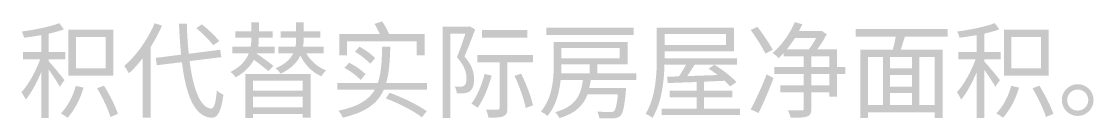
# Model space of a CAD drawing. Header units: millimetres. Extents: x -4600 to 229000, y -4300 to 19460.
# Drawn here: x 140215 to 143170, y 12490 to 12758 of the extents above; entities that cross this region are included whole.
import ezdxf

# ---------------------------------------------------------------- set-up
doc = ezdxf.new("R2010")
doc.units = ezdxf.units.MM
doc.header["$LTSCALE"] = 100
doc.layers.add('R2-LEGEND', color=7, linetype='Continuous', lineweight=18)

# ---------------------------------------------------------------- blocks, each defined once
blk = doc.blocks.new('A04_SHEET')
at = {"layer": 'R2-LEGEND'}
h = blk.add_hatch(color=256, dxfattribs=at)
edge = h.paths.add_edge_path()
edge.add_spline(control_points=[(20319.2, 12753.1), (20294.6, 12743.3), (20251.9, 12735), (20215.5, 12729.9)], knot_values=[0, 0, 0, 0, 1, 1, 1, 1], degree=3, periodic=0)
edge.add_spline(control_points=[(20215.5, 12729.9), (20218.1, 12725), (20220.9, 12717.6), (20221.8, 12713)], knot_values=[0, 0, 0, 0, 1, 1, 1, 1], degree=3, periodic=0)
edge.add_spline(control_points=[(20221.8, 12713), (20237, 12714.7), (20253.3, 12717.3), (20269.3, 12720.1)], knot_values=[0, 0, 0, 0, 1, 1, 1, 1], degree=3, periodic=0)
edge.add_line((20269.3, 12720.1), (20269.3, 12673.4))
edge.add_line((20269.3, 12673.4), (20218.6, 12673.4))
edge.add_line((20218.6, 12673.4), (20218.6, 12653.4))
edge.add_line((20218.6, 12653.4), (20266.2, 12653.4))
edge.add_spline(control_points=[(20266.2, 12653.4), (20254.2, 12620.4), (20233.8, 12583.2), (20214.6, 12562.8)], knot_values=[0, 0, 0, 0, 1, 1, 1, 1], degree=3, periodic=0)
edge.add_spline(control_points=[(20214.6, 12562.8), (20218.3, 12557.4), (20224.1, 12548.5), (20226.4, 12542.5)], knot_values=[0, 0, 0, 0, 1, 1, 1, 1], degree=3, periodic=0)
edge.add_spline(control_points=[(20226.4, 12542.5), (20241.6, 12560.3), (20257, 12589.2), (20269.3, 12618.4)], knot_values=[0, 0, 0, 0, 1, 1, 1, 1], degree=3, periodic=0)
edge.add_line((20269.3, 12618.4), (20269.3, 12491.8))
edge.add_line((20269.3, 12491.8), (20290, 12491.8))
edge.add_line((20290, 12491.8), (20290, 12625))
edge.add_spline(control_points=[(20290, 12625), (20300.9, 12609.5), (20314.9, 12588.3), (20320.3, 12578)], knot_values=[0, 0, 0, 0, 1, 1, 1, 1], degree=3, periodic=0)
edge.add_line((20320.3, 12578), (20333.2, 12596.1))
edge.add_spline(control_points=[(20333.2, 12596.1), (20327.2, 12604.7), (20298.9, 12638.5), (20290, 12647.9)], knot_values=[0, 0, 0, 0, 1, 1, 1, 1], degree=3, periodic=0)
edge.add_line((20290, 12647.9), (20290, 12653.4))
edge.add_line((20290, 12653.4), (20335.2, 12653.4))
edge.add_line((20335.2, 12653.4), (20335.2, 12673.4))
edge.add_line((20335.2, 12673.4), (20290, 12673.4))
edge.add_line((20290, 12673.4), (20290, 12724.1))
edge.add_spline(control_points=[(20290, 12724.1), (20305.4, 12727.6), (20319.8, 12731.6), (20331.5, 12735.9)], knot_values=[0, 0, 0, 0, 1, 1, 1, 1], degree=3, periodic=0)
edge.add_line((20331.5, 12735.9), (20319.2, 12753.1))
h = blk.add_hatch(color=256, dxfattribs=at)
edge = h.paths.add_edge_path()
edge.add_spline(control_points=[(20581.6, 12752.8), (20562.7, 12707.2), (20530.9, 12663.4), (20498, 12635.3)], knot_values=[0, 0, 0, 0, 1, 1, 1, 1], degree=3, periodic=0)
edge.add_spline(control_points=[(20498, 12635.3), (20501.7, 12630.5), (20508.3, 12619.6), (20510.6, 12614.7)], knot_values=[0, 0, 0, 0, 1, 1, 1, 1], degree=3, periodic=0)
edge.add_spline(control_points=[(20510.6, 12614.7), (20523.8, 12626.4), (20536.6, 12640.8), (20549, 12656.5)], knot_values=[0, 0, 0, 0, 1, 1, 1, 1], degree=3, periodic=0)
edge.add_line((20549, 12656.5), (20549, 12492.7))
edge.add_line((20549, 12492.7), (20571, 12492.7))
edge.add_line((20571, 12492.7), (20571, 12688))
edge.add_spline(control_points=[(20571, 12688), (20582.8, 12706.4), (20593.4, 12726.1), (20602, 12746.2)], knot_values=[0, 0, 0, 0, 1, 1, 1, 1], degree=3, periodic=0)
edge.add_line((20602, 12746.2), (20581.6, 12752.8))
h = blk.add_hatch(color=256, dxfattribs=at)
edge = h.paths.add_edge_path()
edge.add_spline(control_points=[(20648.9, 12751.6), (20650.1, 12721.3), (20652.1, 12692.6), (20654.7, 12666.3)], knot_values=[0, 0, 0, 0, 1, 1, 1, 1], degree=3, periodic=0)
edge.add_line((20654.7, 12666.3), (20584.8, 12657.4))
edge.add_line((20584.8, 12657.4), (20587.9, 12637))
edge.add_line((20587.9, 12637), (20657, 12645.6))
edge.add_spline(control_points=[(20657, 12645.6), (20667.9, 12555.7), (20690.8, 12495.8), (20738.3, 12492.4)], knot_values=[0, 0, 0, 0, 1, 1, 1, 1], degree=3, periodic=0)
edge.add_spline(control_points=[(20738.3, 12492.4), (20753.5, 12491.5), (20765, 12506.4), (20771.3, 12556)], knot_values=[0, 0, 0, 0, 1, 1, 1, 1], degree=3, periodic=0)
edge.add_spline(control_points=[(20771.3, 12556), (20767, 12558), (20757.5, 12563.1), (20753.2, 12567.4)], knot_values=[0, 0, 0, 0, 1, 1, 1, 1], degree=3, periodic=0)
edge.add_spline(control_points=[(20753.2, 12567.4), (20750.4, 12534.2), (20745.8, 12517.3), (20737.5, 12517.6)], knot_values=[0, 0, 0, 0, 1, 1, 1, 1], degree=3, periodic=0)
edge.add_spline(control_points=[(20737.5, 12517.6), (20706.8, 12520.7), (20687.9, 12572.3), (20678.2, 12648.5)], knot_values=[0, 0, 0, 0, 1, 1, 1, 1], degree=3, periodic=0)
edge.add_line((20678.2, 12648.5), (20765.6, 12659.4))
edge.add_line((20765.6, 12659.4), (20762.4, 12679.7))
edge.add_line((20762.4, 12679.7), (20675.9, 12668.8))
edge.add_spline(control_points=[(20675.9, 12668.8), (20673, 12694.3), (20671.3, 12722.4), (20670.4, 12751.6)], knot_values=[0, 0, 0, 0, 1, 1, 1, 1], degree=3, periodic=0)
edge.add_line((20670.4, 12751.6), (20648.9, 12751.6))
edge = h.paths.add_edge_path(flags=0)
edge.add_spline(control_points=[(20696.8, 12739.3), (20713.7, 12725), (20733.8, 12704.9), (20743.2, 12692.1)], knot_values=[0, 0, 0, 0, 1, 1, 1, 1], degree=3, periodic=0)
edge.add_line((20743.2, 12692.1), (20759.8, 12703.5))
edge.add_spline(control_points=[(20759.8, 12703.5), (20750.1, 12716.4), (20729.5, 12735.9), (20712.3, 12749.6)], knot_values=[0, 0, 0, 0, 1, 1, 1, 1], degree=3, periodic=0)
edge.add_line((20712.3, 12749.6), (20696.8, 12739.3))
h = blk.add_hatch(color=256, dxfattribs=at)
edge = h.paths.add_edge_path()
edge.add_line((20848.3, 12755.7), (20848.3, 12730.4))
edge.add_line((20848.3, 12730.4), (20804.5, 12730.4))
edge.add_line((20804.5, 12730.4), (20804.5, 12713.3))
edge.add_line((20804.5, 12713.3), (20848.3, 12713.3))
edge.add_spline(control_points=[(20848.3, 12713.3), (20848.3, 12705.5), (20848.1, 12696.9), (20846.3, 12688)], knot_values=[0, 0, 0, 0, 1, 1, 1, 1], degree=3, periodic=0)
edge.add_line((20846.3, 12688), (20795.9, 12688))
edge.add_line((20795.9, 12688), (20795.9, 12670.3))
edge.add_line((20795.9, 12670.3), (20841.5, 12670.3))
edge.add_spline(control_points=[(20841.5, 12670.3), (20834.3, 12651.9), (20820, 12633.3), (20790.8, 12618.7)], knot_values=[0, 0, 0, 0, 1, 1, 1, 1], degree=3, periodic=0)
edge.add_spline(control_points=[(20790.8, 12618.7), (20795.6, 12615), (20802.2, 12608.4), (20805.1, 12603.8)], knot_values=[0, 0, 0, 0, 1, 1, 1, 1], degree=3, periodic=0)
edge.add_spline(control_points=[(20805.1, 12603.8), (20830.6, 12617.9), (20846.1, 12634.8), (20855.2, 12652.2)], knot_values=[0, 0, 0, 0, 1, 1, 1, 1], degree=3, periodic=0)
edge.add_spline(control_points=[(20855.2, 12652.2), (20870.1, 12641.3), (20886.2, 12629), (20895.3, 12620.7)], knot_values=[0, 0, 0, 0, 1, 1, 1, 1], degree=3, periodic=0)
edge.add_line((20895.3, 12620.7), (20909.1, 12635.3))
edge.add_spline(control_points=[(20909.1, 12635.3), (20898.5, 12644.2), (20878.4, 12658.5), (20862.7, 12669.4)], knot_values=[0, 0, 0, 0, 1, 1, 1, 1], degree=3, periodic=0)
edge.add_line((20862.7, 12669.4), (20863, 12670.3))
edge.add_line((20863, 12670.3), (20912.2, 12670.3))
edge.add_line((20912.2, 12670.3), (20912.2, 12688))
edge.add_line((20912.2, 12688), (20867.3, 12688))
edge.add_spline(control_points=[(20867.3, 12688), (20868.4, 12696.9), (20869, 12705.5), (20869, 12713.3)], knot_values=[0, 0, 0, 0, 1, 1, 1, 1], degree=3, periodic=0)
edge.add_line((20869, 12713.3), (20907.1, 12713.3))
edge.add_line((20907.1, 12713.3), (20907.1, 12730.4))
edge.add_line((20907.1, 12730.4), (20869, 12730.4))
edge.add_line((20869, 12730.4), (20869, 12755.7))
edge.add_line((20869, 12755.7), (20848.3, 12755.7))
h = blk.add_hatch(color=256, dxfattribs=at)
edge = h.paths.add_edge_path()
edge.add_line((20971.8, 12755.7), (20971.8, 12730.4))
edge.add_line((20971.8, 12730.4), (20929.1, 12730.4))
edge.add_line((20929.1, 12730.4), (20929.1, 12713.3))
edge.add_line((20929.1, 12713.3), (20971.8, 12713.3))
edge.add_line((20971.8, 12713.3), (20971.8, 12710.4))
edge.add_spline(control_points=[(20971.8, 12710.4), (20971.8, 12703.5), (20971.5, 12695.8), (20969.8, 12688)], knot_values=[0, 0, 0, 0, 1, 1, 1, 1], degree=3, periodic=0)
edge.add_line((20969.8, 12688), (20923.1, 12688))
edge.add_line((20923.1, 12688), (20923.1, 12670.3))
edge.add_line((20923.1, 12670.3), (20964.1, 12670.3))
edge.add_spline(control_points=[(20964.1, 12670.3), (20956.6, 12655.1), (20942.3, 12640.2), (20915.4, 12629)], knot_values=[0, 0, 0, 0, 1, 1, 1, 1], degree=3, periodic=0)
edge.add_spline(control_points=[(20915.4, 12629), (20919.7, 12625.3), (20926, 12618.4), (20928.9, 12613.8)], knot_values=[0, 0, 0, 0, 1, 1, 1, 1], degree=3, periodic=0)
edge.add_spline(control_points=[(20928.9, 12613.8), (20958.6, 12627.6), (20974.7, 12645.4), (20983.3, 12663.7)], knot_values=[0, 0, 0, 0, 1, 1, 1, 1], degree=3, periodic=0)
edge.add_spline(control_points=[(20983.3, 12663.7), (20995.9, 12638.5), (21015.9, 12617.6), (21041.2, 12606.7)], knot_values=[0, 0, 0, 0, 1, 1, 1, 1], degree=3, periodic=0)
edge.add_spline(control_points=[(21041.2, 12606.7), (21044.3, 12611.8), (21050, 12619), (21054.9, 12623)], knot_values=[0, 0, 0, 0, 1, 1, 1, 1], degree=3, periodic=0)
edge.add_spline(control_points=[(21054.9, 12623), (21031.1, 12631.3), (21011.7, 12649.1), (20999.6, 12670.3)], knot_values=[0, 0, 0, 0, 1, 1, 1, 1], degree=3, periodic=0)
edge.add_line((20999.6, 12670.3), (21047.7, 12670.3))
edge.add_line((21047.7, 12670.3), (21047.7, 12688))
edge.add_line((21047.7, 12688), (20990.7, 12688))
edge.add_spline(control_points=[(20990.7, 12688), (20992.2, 12695.8), (20992.5, 12702.9), (20992.5, 12710.1)], knot_values=[0, 0, 0, 0, 1, 1, 1, 1], degree=3, periodic=0)
edge.add_line((20992.5, 12710.1), (20992.5, 12713.3))
edge.add_line((20992.5, 12713.3), (21038.9, 12713.3))
edge.add_line((21038.9, 12713.3), (21038.9, 12730.4))
edge.add_line((21038.9, 12730.4), (20992.5, 12730.4))
edge.add_line((20992.5, 12730.4), (20992.5, 12755.7))
edge.add_line((20992.5, 12755.7), (20971.8, 12755.7))
h = blk.add_hatch(color=256, dxfattribs=at)
edge = h.paths.add_edge_path()
edge.add_line((21090.7, 12723), (21090.7, 12664.8))
edge.add_line((21090.7, 12664.8), (21112.2, 12664.8))
edge.add_line((21112.2, 12664.8), (21112.2, 12702.9))
edge.add_line((21112.2, 12702.9), (21303.9, 12702.9))
edge.add_line((21303.9, 12702.9), (21303.9, 12664.8))
edge.add_line((21303.9, 12664.8), (21326.2, 12664.8))
edge.add_line((21326.2, 12664.8), (21326.2, 12723))
edge.add_line((21326.2, 12723), (21228, 12723))
edge.add_spline(control_points=[(21228, 12723), (21223.7, 12733), (21216.2, 12747.1), (21209, 12757.7)], knot_values=[0, 0, 0, 0, 1, 1, 1, 1], degree=3, periodic=0)
edge.add_line((21209, 12757.7), (21187.8, 12751.1))
edge.add_spline(control_points=[(21187.8, 12751.1), (21193, 12742.5), (21198.4, 12732.2), (21202.5, 12723)], knot_values=[0, 0, 0, 0, 1, 1, 1, 1], degree=3, periodic=0)
edge.add_line((21202.5, 12723), (21090.7, 12723))
h = blk.add_hatch(color=256, dxfattribs=at)
edge = h.paths.add_edge_path()
edge.add_line((21376.1, 12743.3), (21376.1, 12492.1))
edge.add_line((21376.1, 12492.1), (21396.4, 12492.1))
edge.add_line((21396.4, 12492.1), (21396.4, 12723.9))
edge.add_line((21396.4, 12723.9), (21438.2, 12723.9))
edge.add_spline(control_points=[(21438.2, 12723.9), (21431.9, 12704.7), (21423.3, 12679.7), (21415, 12659.1)], knot_values=[0, 0, 0, 0, 1, 1, 1, 1], degree=3, periodic=0)
edge.add_spline(control_points=[(21415, 12659.1), (21436.2, 12636.2), (21441.4, 12616.4), (21441.4, 12600.7), (21441.4, 12592.1), (21439.7, 12584), (21435.1, 12580.9)], knot_values=[0, 0, 0, 0, 1, 1, 1, 2, 2, 2, 2], degree=3, periodic=0)
edge.add_spline(control_points=[(21435.1, 12580.9), (21432.8, 12579.2), (21429.4, 12578.3), (21425.9, 12578.3)], knot_values=[0, 0, 0, 0, 1, 1, 1, 1], degree=3, periodic=0)
edge.add_spline(control_points=[(21425.9, 12578.3), (21421.3, 12577.7), (21415.6, 12578), (21408.7, 12578.6)], knot_values=[0, 0, 0, 0, 1, 1, 1, 1], degree=3, periodic=0)
edge.add_spline(control_points=[(21408.7, 12578.6), (21412.5, 12573.2), (21414.5, 12564.8), (21414.5, 12559.7)], knot_values=[0, 0, 0, 0, 1, 1, 1, 1], degree=3, periodic=0)
edge.add_spline(control_points=[(21414.5, 12559.7), (21421.3, 12559.4), (21428.8, 12559.4), (21434.5, 12560)], knot_values=[0, 0, 0, 0, 1, 1, 1, 1], degree=3, periodic=0)
edge.add_spline(control_points=[(21434.5, 12560), (21440.8, 12560.8), (21446, 12562.6), (21450.3, 12565.1)], knot_values=[0, 0, 0, 0, 1, 1, 1, 1], degree=3, periodic=0)
edge.add_spline(control_points=[(21450.3, 12565.1), (21458.9, 12571.2), (21462.3, 12583.5), (21462.3, 12598.9), (21462.3, 12616.7), (21457.1, 12637.6), (21435.7, 12661.4)], knot_values=[0, 0, 0, 0, 1, 1, 1, 2, 2, 2, 2], degree=3, periodic=0)
edge.add_spline(control_points=[(21435.7, 12661.4), (21445.7, 12684.3), (21456.6, 12712.4), (21465.2, 12735.9)], knot_values=[0, 0, 0, 0, 1, 1, 1, 1], degree=3, periodic=0)
edge.add_line((21465.2, 12735.9), (21450, 12744.2))
edge.add_line((21450, 12744.2), (21446.5, 12743.3))
edge.add_line((21446.5, 12743.3), (21376.1, 12743.3))
for points in [[(21661.1, 12740.2), (21661.1, 12720.7), (21901.8, 12720.7), (21901.8, 12740.2), (21661.1, 12740.2)], [(21483.8, 12733.9), (21483.8, 12713.5), (21609, 12713.5), (21609, 12733.9), (21483.8, 12733.9)]]:
    blk.add_hatch(color=256, dxfattribs=at).paths.add_polyline_path(points)
h = blk.add_hatch(color=256, dxfattribs=at)
edge = h.paths.add_edge_path()
edge.add_line((21966, 12741), (21966, 12661.1))
edge.add_spline(control_points=[(21966, 12661.1), (21966, 12614.4), (21963.4, 12549.4), (21935, 12503)], knot_values=[0, 0, 0, 0, 1, 1, 1, 1], degree=3, periodic=0)
edge.add_spline(control_points=[(21935, 12503), (21940.5, 12501), (21949.9, 12495.8), (21953.9, 12492.1)], knot_values=[0, 0, 0, 0, 1, 1, 1, 1], degree=3, periodic=0)
edge.add_spline(control_points=[(21953.9, 12492.1), (21983.4, 12539.9), (21987.4, 12611.5), (21987.4, 12661.1)], knot_values=[0, 0, 0, 0, 1, 1, 1, 1], degree=3, periodic=0)
edge.add_line((21987.4, 12661.1), (21987.4, 12675.2))
edge.add_line((21987.4, 12675.2), (22178.5, 12675.2))
edge.add_line((22178.5, 12675.2), (22178.5, 12741))
edge.add_line((22178.5, 12741), (21966, 12741))
edge = h.paths.add_edge_path(flags=0)
edge.add_spline(control_points=[(22108.6, 12627.9), (22116.9, 12622.7), (22125.5, 12616.4), (22133.8, 12610.1)], knot_values=[0, 0, 0, 0, 1, 1, 1, 1], degree=3, periodic=0)
edge.add_line((22133.8, 12610.1), (22049.6, 12607.3))
edge.add_spline(control_points=[(22049.6, 12607.3), (22056.5, 12616.7), (22063.7, 12627.9), (22070.2, 12638.5)], knot_values=[0, 0, 0, 0, 1, 1, 1, 1], degree=3, periodic=0)
edge.add_line((22070.2, 12638.5), (22187.1, 12638.5))
edge.add_line((22187.1, 12638.5), (22187.1, 12656.2))
edge.add_line((22187.1, 12656.2), (21988, 12656.2))
edge.add_line((21988, 12656.2), (21988, 12638.5))
edge.add_line((21988, 12638.5), (22046.2, 12638.5))
edge.add_spline(control_points=[(22046.2, 12638.5), (22040.7, 12627.6), (22033.6, 12615.8), (22027, 12606.4)], knot_values=[0, 0, 0, 0, 1, 1, 1, 1], degree=3, periodic=0)
edge.add_line((22027, 12606.4), (21994.3, 12605.5))
edge.add_line((21994.3, 12605.5), (21996, 12588.1))
edge.add_line((21996, 12588.1), (22075.4, 12590.9))
edge.add_line((22075.4, 12590.9), (22075.4, 12566.9))
edge.add_line((22075.4, 12566.9), (22001.2, 12566.9))
edge.add_line((22001.2, 12566.9), (22001.2, 12549.1))
edge.add_line((22001.2, 12549.1), (22075.4, 12549.1))
edge.add_line((22075.4, 12549.1), (22075.4, 12517.9))
edge.add_line((22075.4, 12517.9), (21979.4, 12517.9))
edge.add_line((21979.4, 12517.9), (21979.4, 12500.4))
edge.add_line((21979.4, 12500.4), (22195.7, 12500.4))
edge.add_line((22195.7, 12500.4), (22195.7, 12517.9))
edge.add_line((22195.7, 12517.9), (22096.3, 12517.9))
edge.add_line((22096.3, 12517.9), (22096.3, 12549.1))
edge.add_line((22096.3, 12549.1), (22173.7, 12549.1))
edge.add_line((22173.7, 12549.1), (22173.7, 12566.9))
edge.add_line((22173.7, 12566.9), (22096.3, 12566.9))
edge.add_line((22096.3, 12566.9), (22096.3, 12591.8))
edge.add_line((22096.3, 12591.8), (22152.8, 12594.4))
edge.add_spline(control_points=[(22152.8, 12594.4), (22158.8, 12588.9), (22164.2, 12583.5), (22168.2, 12578.9)], knot_values=[0, 0, 0, 0, 1, 1, 1, 1], degree=3, periodic=0)
edge.add_line((22168.2, 12578.9), (22185.4, 12590.6))
edge.add_spline(control_points=[(22185.4, 12590.6), (22172.8, 12605.2), (22146.2, 12625.3), (22124.7, 12638.5)], knot_values=[0, 0, 0, 0, 1, 1, 1, 1], degree=3, periodic=0)
edge.add_line((22124.7, 12638.5), (22108.6, 12627.9))
h.paths.add_polyline_path([(21987.4, 12723), (22157.1, 12723), (22157.1, 12693.2), (21987.4, 12693.2), (21987.4, 12723)], flags=0)
h = blk.add_hatch(color=256, dxfattribs=at)
edge = h.paths.add_edge_path()
edge.add_spline(control_points=[(22224.7, 12734.2), (22239.6, 12713.8), (22257.3, 12686), (22265.3, 12669.1)], knot_values=[0, 0, 0, 0, 1, 1, 1, 1], degree=3, periodic=0)
edge.add_line((22265.3, 12669.1), (22285.4, 12679.7))
edge.add_spline(control_points=[(22285.4, 12679.7), (22276.8, 12696.4), (22258.2, 12723.3), (22243.3, 12743)], knot_values=[0, 0, 0, 0, 1, 1, 1, 1], degree=3, periodic=0)
edge.add_line((22243.3, 12743), (22224.7, 12734.2))
h = blk.add_hatch(color=256, dxfattribs=at)
edge = h.paths.add_edge_path()
edge.add_spline(control_points=[(22346.4, 12755.9), (22332.7, 12723.6), (22309.5, 12691.5), (22285.1, 12670.9)], knot_values=[0, 0, 0, 0, 1, 1, 1, 1], degree=3, periodic=0)
edge.add_spline(control_points=[(22285.1, 12670.9), (22290, 12667.7), (22298.3, 12660.5), (22301.7, 12656.8)], knot_values=[0, 0, 0, 0, 1, 1, 1, 1], degree=3, periodic=0)
edge.add_spline(control_points=[(22301.7, 12656.8), (22306.3, 12660.8), (22310.6, 12665.4), (22315.2, 12670.3)], knot_values=[0, 0, 0, 0, 1, 1, 1, 1], degree=3, periodic=0)
edge.add_line((22315.2, 12670.3), (22315.2, 12661.7))
edge.add_line((22315.2, 12661.7), (22371.1, 12661.7))
edge.add_line((22371.1, 12661.7), (22371.1, 12632.2))
edge.add_line((22371.1, 12632.2), (22290, 12632.2))
edge.add_line((22290, 12632.2), (22290, 12612.7))
edge.add_line((22290, 12612.7), (22371.1, 12612.7))
edge.add_line((22371.1, 12612.7), (22371.1, 12582))
edge.add_line((22371.1, 12582), (22306.3, 12582))
edge.add_line((22306.3, 12582), (22306.3, 12562.6))
edge.add_line((22306.3, 12562.6), (22371.1, 12562.6))
edge.add_line((22371.1, 12562.6), (22371.1, 12518.2))
edge.add_spline(control_points=[(22371.1, 12518.2), (22371.1, 12513.9), (22369.6, 12513), (22365, 12512.7), (22360.2, 12512.4), (22344.4, 12512.4), (22327.5, 12513)], knot_values=[0, 0, 0, 0, 1, 1, 1, 2, 2, 2, 2], degree=3, periodic=0)
edge.add_spline(control_points=[(22327.5, 12513), (22330.4, 12507), (22333.5, 12498.1), (22334.7, 12492.7)], knot_values=[0, 0, 0, 0, 1, 1, 1, 1], degree=3, periodic=0)
edge.add_spline(control_points=[(22334.7, 12492.7), (22357, 12492.4), (22371.4, 12492.9), (22380.2, 12496.1), (22389.1, 12499.2), (22392, 12505.5), (22392, 12517.9)], knot_values=[0, 0, 0, 0, 1, 1, 1, 2, 2, 2, 2], degree=3, periodic=0)
edge.add_line((22392, 12517.9), (22392, 12562.6))
edge.add_line((22392, 12562.6), (22441.8, 12562.6))
edge.add_line((22441.8, 12562.6), (22441.8, 12550.8))
edge.add_line((22441.8, 12550.8), (22462.2, 12550.8))
edge.add_line((22462.2, 12550.8), (22462.2, 12612.7))
edge.add_line((22462.2, 12612.7), (22485.4, 12612.7))
edge.add_line((22485.4, 12612.7), (22485.4, 12632.2))
edge.add_line((22485.4, 12632.2), (22462.2, 12632.2))
edge.add_line((22462.2, 12632.2), (22462.2, 12680.9))
edge.add_line((22462.2, 12680.9), (22408, 12680.9))
edge.add_spline(control_points=[(22408, 12680.9), (22417.8, 12693.8), (22427.5, 12709.2), (22434.1, 12722.4)], knot_values=[0, 0, 0, 0, 1, 1, 1, 1], degree=3, periodic=0)
edge.add_line((22434.1, 12722.4), (22420.1, 12732.2))
edge.add_line((22420.1, 12732.2), (22416.6, 12731))
edge.add_line((22416.6, 12731), (22357.6, 12731))
edge.add_spline(control_points=[(22357.6, 12731), (22361, 12737.3), (22364.2, 12743.6), (22367.1, 12749.9)], knot_values=[0, 0, 0, 0, 1, 1, 1, 1], degree=3, periodic=0)
edge.add_line((22367.1, 12749.9), (22346.4, 12755.9))
edge = h.paths.add_edge_path(flags=0)
edge.add_line((22346.7, 12712.1), (22405.2, 12712.1))
edge.add_spline(control_points=[(22405.2, 12712.1), (22399.4, 12701.2), (22392, 12689.8), (22384.8, 12680.9)], knot_values=[0, 0, 0, 0, 1, 1, 1, 1], degree=3, periodic=0)
edge.add_line((22384.8, 12680.9), (22324.4, 12680.9))
edge.add_spline(control_points=[(22324.4, 12680.9), (22332.1, 12690.6), (22339.5, 12700.9), (22346.7, 12712.1)], knot_values=[0, 0, 0, 0, 1, 1, 1, 1], degree=3, periodic=0)
h.paths.add_polyline_path([(22441.8, 12582), (22392, 12582), (22392, 12612.7), (22441.8, 12612.7), (22441.8, 12582)], flags=0)
h.paths.add_polyline_path([(22441.8, 12632.2), (22392, 12632.2), (22392, 12661.7), (22441.8, 12661.7), (22441.8, 12632.2)], flags=0)
h = blk.add_hatch(color=256, dxfattribs=at)
edge = h.paths.add_edge_path()
edge.add_spline(control_points=[(22897.6, 12753.1), (22873, 12743.3), (22830.3, 12735), (22793.9, 12729.9)], knot_values=[0, 0, 0, 0, 1, 1, 1, 1], degree=3, periodic=0)
edge.add_spline(control_points=[(22793.9, 12729.9), (22796.5, 12725), (22799.4, 12717.6), (22800.2, 12713)], knot_values=[0, 0, 0, 0, 1, 1, 1, 1], degree=3, periodic=0)
edge.add_spline(control_points=[(22800.2, 12713), (22815.4, 12714.7), (22831.7, 12717.3), (22847.8, 12720.1)], knot_values=[0, 0, 0, 0, 1, 1, 1, 1], degree=3, periodic=0)
edge.add_line((22847.8, 12720.1), (22847.8, 12673.4))
edge.add_line((22847.8, 12673.4), (22797.1, 12673.4))
edge.add_line((22797.1, 12673.4), (22797.1, 12653.4))
edge.add_line((22797.1, 12653.4), (22844.6, 12653.4))
edge.add_spline(control_points=[(22844.6, 12653.4), (22832.6, 12620.4), (22812.3, 12583.2), (22793.1, 12562.8)], knot_values=[0, 0, 0, 0, 1, 1, 1, 1], degree=3, periodic=0)
edge.add_spline(control_points=[(22793.1, 12562.8), (22796.8, 12557.4), (22802.5, 12548.5), (22804.8, 12542.5)], knot_values=[0, 0, 0, 0, 1, 1, 1, 1], degree=3, periodic=0)
edge.add_spline(control_points=[(22804.8, 12542.5), (22820, 12560.3), (22835.5, 12589.2), (22847.8, 12618.4)], knot_values=[0, 0, 0, 0, 1, 1, 1, 1], degree=3, periodic=0)
edge.add_line((22847.8, 12618.4), (22847.8, 12491.8))
edge.add_line((22847.8, 12491.8), (22868.4, 12491.8))
edge.add_line((22868.4, 12491.8), (22868.4, 12625))
edge.add_spline(control_points=[(22868.4, 12625), (22879.3, 12609.5), (22893.3, 12588.3), (22898.8, 12578)], knot_values=[0, 0, 0, 0, 1, 1, 1, 1], degree=3, periodic=0)
edge.add_line((22898.8, 12578), (22911.7, 12596.1))
edge.add_spline(control_points=[(22911.7, 12596.1), (22905.7, 12604.7), (22877.3, 12638.5), (22868.4, 12647.9)], knot_values=[0, 0, 0, 0, 1, 1, 1, 1], degree=3, periodic=0)
edge.add_line((22868.4, 12647.9), (22868.4, 12653.4))
edge.add_line((22868.4, 12653.4), (22913.7, 12653.4))
edge.add_line((22913.7, 12653.4), (22913.7, 12673.4))
edge.add_line((22913.7, 12673.4), (22868.4, 12673.4))
edge.add_line((22868.4, 12673.4), (22868.4, 12724.1))
edge.add_spline(control_points=[(22868.4, 12724.1), (22883.9, 12727.6), (22898.2, 12731.6), (22910, 12735.9)], knot_values=[0, 0, 0, 0, 1, 1, 1, 1], degree=3, periodic=0)
edge.add_line((22910, 12735.9), (22897.6, 12753.1))
h = blk.add_hatch(color=256, dxfattribs=at)
h.paths.add_polyline_path([(20344.1, 12735.3), (20344.1, 12608.4), (20467.9, 12608.4), (20467.9, 12735.3), (20344.1, 12735.3)])
h.paths.add_polyline_path([(20364.7, 12714.7), (20446.4, 12714.7), (20446.4, 12629), (20364.7, 12629), (20364.7, 12714.7)], flags=0)
h = blk.add_hatch(color=256, dxfattribs=at)
edge = h.paths.add_edge_path()
edge.add_line((22514, 12736.7), (22514, 12716.1))
edge.add_line((22514, 12716.1), (22624.6, 12716.1))
edge.add_spline(control_points=[(22624.6, 12716.1), (22622.6, 12704.4), (22619.5, 12690.9), (22616.6, 12680)], knot_values=[0, 0, 0, 0, 1, 1, 1, 1], degree=3, periodic=0)
edge.add_line((22616.6, 12680), (22527.2, 12680))
edge.add_line((22527.2, 12680), (22527.2, 12492.1))
edge.add_line((22527.2, 12492.1), (22547.8, 12492.1))
edge.add_line((22547.8, 12492.1), (22547.8, 12507.3))
edge.add_line((22547.8, 12507.3), (22732.3, 12507.3))
edge.add_line((22732.3, 12507.3), (22732.3, 12492.1))
edge.add_line((22732.3, 12492.1), (22754.1, 12492.1))
edge.add_line((22754.1, 12492.1), (22754.1, 12680))
edge.add_line((22754.1, 12680), (22638.6, 12680))
edge.add_line((22638.6, 12680), (22649.8, 12716.1))
edge.add_line((22649.8, 12716.1), (22768.1, 12716.1))
edge.add_line((22768.1, 12716.1), (22768.1, 12736.7))
edge.add_line((22768.1, 12736.7), (22514, 12736.7))
h.paths.add_polyline_path([(22732.3, 12527.3), (22689.4, 12527.3), (22689.4, 12660), (22732.3, 12660), (22732.3, 12527.3)], flags=0)
h.paths.add_polyline_path([(22547.8, 12527.3), (22547.8, 12660), (22589.1, 12660), (22589.1, 12527.3), (22547.8, 12527.3)], flags=0)
h.paths.add_polyline_path([(22608.9, 12560.8), (22669.6, 12560.8), (22669.6, 12527.3), (22608.9, 12527.3), (22608.9, 12560.8)], flags=0)
h.paths.add_polyline_path([(22608.9, 12610.7), (22669.6, 12610.7), (22669.6, 12578.3), (22608.9, 12578.3), (22608.9, 12610.7)], flags=0)
h.paths.add_polyline_path([(22608.9, 12628.2), (22608.9, 12660), (22669.6, 12660), (22669.6, 12628.2), (22608.9, 12628.2)], flags=0)
h = blk.add_hatch(color=256, dxfattribs=at)
h.paths.add_polyline_path([(22922.6, 12735.3), (22922.6, 12608.4), (23046.3, 12608.4), (23046.3, 12735.3), (22922.6, 12735.3)])
h.paths.add_polyline_path([(22943.2, 12714.7), (23024.8, 12714.7), (23024.8, 12629), (22943.2, 12629), (22943.2, 12714.7)], flags=0)
h = blk.add_hatch(color=256, dxfattribs=at)
edge = h.paths.add_edge_path()
edge.add_line((21085.3, 12588.3), (21085.3, 12569.7))
edge.add_line((21085.3, 12569.7), (21188.7, 12569.7))
edge.add_spline(control_points=[(21188.7, 12569.7), (21172.7, 12541.9), (21143.2, 12523.3), (21088.1, 12511.8)], knot_values=[0, 0, 0, 0, 1, 1, 1, 1], degree=3, periodic=0)
edge.add_spline(control_points=[(21088.1, 12511.8), (21092.7, 12507), (21098.2, 12498.7), (21100.5, 12492.9)], knot_values=[0, 0, 0, 0, 1, 1, 1, 1], degree=3, periodic=0)
edge.add_spline(control_points=[(21100.5, 12492.9), (21164.9, 12507.8), (21197, 12532.8), (21213.3, 12569.7)], knot_values=[0, 0, 0, 0, 1, 1, 1, 1], degree=3, periodic=0)
edge.add_line((21213.3, 12569.7), (21332.8, 12569.7))
edge.add_line((21332.8, 12569.7), (21332.8, 12588.3))
edge.add_line((21332.8, 12588.3), (21219.9, 12588.3))
edge.add_spline(control_points=[(21219.9, 12588.3), (21228.2, 12616.1), (21230.2, 12649.4), (21231.4, 12688.6)], knot_values=[0, 0, 0, 0, 1, 1, 1, 1], degree=3, periodic=0)
edge.add_line((21231.4, 12688.6), (21209, 12688.6))
edge.add_spline(control_points=[(21209, 12688.6), (21207.9, 12647.9), (21206.2, 12615), (21197, 12588.3)], knot_values=[0, 0, 0, 0, 1, 1, 1, 1], degree=3, periodic=0)
edge.add_line((21197, 12588.3), (21085.3, 12588.3))
edge = h.paths.add_edge_path(flags=0)
edge.add_spline(control_points=[(21219.1, 12545.7), (21257.2, 12531.3), (21295.3, 12511.6), (21318.5, 12493.8)], knot_values=[0, 0, 0, 0, 1, 1, 1, 1], degree=3, periodic=0)
edge.add_line((21318.5, 12493.8), (21331.7, 12510.7))
edge.add_spline(control_points=[(21331.7, 12510.7), (21307.9, 12527.6), (21267.8, 12547.4), (21229.4, 12561.4)], knot_values=[0, 0, 0, 0, 1, 1, 1, 1], degree=3, periodic=0)
edge.add_line((21229.4, 12561.4), (21219.1, 12545.7))
edge = h.paths.add_edge_path(flags=0)
edge.add_spline(control_points=[(21105, 12629.9), (21121.4, 12621), (21140.6, 12606.7), (21149.7, 12596.4)], knot_values=[0, 0, 0, 0, 1, 1, 1, 1], degree=3, periodic=0)
edge.add_line((21149.7, 12596.4), (21162.9, 12612.7))
edge.add_spline(control_points=[(21162.9, 12612.7), (21153.5, 12622.7), (21134, 12635.9), (21117.9, 12644.2)], knot_values=[0, 0, 0, 0, 1, 1, 1, 1], degree=3, periodic=0)
edge.add_line((21117.9, 12644.2), (21105, 12629.9))
edge = h.paths.add_edge_path(flags=0)
edge.add_spline(control_points=[(21133.7, 12674.6), (21149.2, 12665.4), (21167.5, 12651.1), (21175.8, 12641.1)], knot_values=[0, 0, 0, 0, 1, 1, 1, 1], degree=3, periodic=0)
edge.add_line((21175.8, 12641.1), (21189.6, 12656.5))
edge.add_spline(control_points=[(21189.6, 12656.5), (21180.7, 12666.8), (21162.1, 12679.7), (21146.6, 12688.3)], knot_values=[0, 0, 0, 0, 1, 1, 1, 1], degree=3, periodic=0)
edge.add_line((21146.6, 12688.3), (21133.7, 12674.6))
h = blk.add_hatch(color=256, dxfattribs=at)
edge = h.paths.add_edge_path()
edge.add_line((21681.8, 12701.2), (21681.8, 12637.3))
edge.add_spline(control_points=[(21681.8, 12637.3), (21681.8, 12598.7), (21678, 12546.5), (21646.2, 12509.3)], knot_values=[0, 0, 0, 0, 1, 1, 1, 1], degree=3, periodic=0)
edge.add_spline(control_points=[(21646.2, 12509.3), (21651.7, 12507.3), (21660.8, 12501), (21664.6, 12497.2)], knot_values=[0, 0, 0, 0, 1, 1, 1, 1], degree=3, periodic=0)
edge.add_spline(control_points=[(21664.6, 12497.2), (21687.8, 12525), (21697.5, 12562.6), (21701, 12596.9)], knot_values=[0, 0, 0, 0, 1, 1, 1, 1], degree=3, periodic=0)
edge.add_line((21701, 12596.9), (21762.3, 12596.9))
edge.add_spline(control_points=[(21762.3, 12596.9), (21756.8, 12554.2), (21742.5, 12523.6), (21685.5, 12507.8)], knot_values=[0, 0, 0, 0, 1, 1, 1, 1], degree=3, periodic=0)
edge.add_spline(control_points=[(21685.5, 12507.8), (21689.8, 12504.1), (21695.5, 12496.4), (21697.5, 12491.5)], knot_values=[0, 0, 0, 0, 1, 1, 1, 1], degree=3, periodic=0)
edge.add_spline(control_points=[(21697.5, 12491.5), (21742.2, 12504.7), (21763.7, 12526.7), (21774.9, 12556.8)], knot_values=[0, 0, 0, 0, 1, 1, 1, 1], degree=3, periodic=0)
edge.add_line((21774.9, 12556.8), (21858.5, 12556.8))
edge.add_spline(control_points=[(21858.5, 12556.8), (21855.7, 12527.3), (21852.2, 12514.7), (21847.9, 12510.7)], knot_values=[0, 0, 0, 0, 1, 1, 1, 1], degree=3, periodic=0)
edge.add_spline(control_points=[(21847.9, 12510.7), (21845.3, 12508.4), (21842.5, 12508.1), (21837.3, 12508.1), (21831.9, 12508.1), (21817, 12508.4), (21801.5, 12509.8)], knot_values=[0, 0, 0, 0, 1, 1, 1, 2, 2, 2, 2], degree=3, periodic=0)
edge.add_spline(control_points=[(21801.5, 12509.8), (21804.7, 12504.7), (21807, 12497), (21807.2, 12491.5)], knot_values=[0, 0, 0, 0, 1, 1, 1, 1], degree=3, periodic=0)
edge.add_spline(control_points=[(21807.2, 12491.5), (21823.3, 12490.6), (21838.8, 12490.4), (21846.2, 12490.9), (21854.5, 12491.5), (21860.2, 12492.9), (21865.4, 12497.8)], knot_values=[0, 0, 0, 0, 1, 1, 1, 2, 2, 2, 2], degree=3, periodic=0)
edge.add_spline(control_points=[(21865.4, 12497.8), (21872.6, 12505.3), (21876.9, 12523), (21880.6, 12565.4)], knot_values=[0, 0, 0, 0, 1, 1, 1, 1], degree=3, periodic=0)
edge.add_spline(control_points=[(21880.6, 12565.4), (21880.9, 12568), (21881.2, 12574), (21881.2, 12574)], knot_values=[0, 0, 0, 0, 1, 1, 1, 1], degree=3, periodic=0)
edge.add_line((21881.2, 12574), (21779.7, 12574))
edge.add_spline(control_points=[(21779.7, 12574), (21781.5, 12581.2), (21782.9, 12588.9), (21783.8, 12596.9)], knot_values=[0, 0, 0, 0, 1, 1, 1, 1], degree=3, periodic=0)
edge.add_line((21783.8, 12596.9), (21909.2, 12596.9))
edge.add_line((21909.2, 12596.9), (21909.2, 12614.4))
edge.add_line((21909.2, 12614.4), (21802.1, 12614.4))
edge.add_line((21802.1, 12614.4), (21802.1, 12639.6))
edge.add_line((21802.1, 12639.6), (21885.2, 12639.6))
edge.add_line((21885.2, 12639.6), (21885.2, 12701.2))
edge.add_line((21885.2, 12701.2), (21681.8, 12701.2))
h.paths.add_polyline_path([(21703, 12684.6), (21864, 12684.6), (21864, 12656.2), (21703, 12656.2), (21703, 12684.6)], flags=0)
edge = h.paths.add_edge_path(flags=0)
edge.add_line((21703, 12639.6), (21780.9, 12639.6))
edge.add_line((21780.9, 12639.6), (21780.9, 12614.4))
edge.add_line((21780.9, 12614.4), (21702.4, 12614.4))
edge.add_spline(control_points=[(21702.4, 12614.4), (21702.7, 12622.4), (21703, 12629.9), (21703, 12637)], knot_values=[0, 0, 0, 0, 1, 1, 1, 1], degree=3, periodic=0)
edge.add_line((21703, 12637), (21703, 12639.6))
h = blk.add_hatch(color=256, dxfattribs=at)
edge = h.paths.add_edge_path()
edge.add_line((21471.5, 12665.4), (21471.5, 12645.1))
edge.add_line((21471.5, 12645.1), (21532.5, 12645.1))
edge.add_line((21532.5, 12645.1), (21532.5, 12519.6))
edge.add_spline(control_points=[(21532.5, 12519.6), (21532.5, 12515.9), (21531.4, 12514.7), (21527.3, 12514.7)], knot_values=[0, 0, 0, 0, 1, 1, 1, 1], degree=3, periodic=0)
edge.add_spline(control_points=[(21527.3, 12514.7), (21523.3, 12514.4), (21509.9, 12514.4), (21495, 12514.7)], knot_values=[0, 0, 0, 0, 1, 1, 1, 1], degree=3, periodic=0)
edge.add_spline(control_points=[(21495, 12514.7), (21498.1, 12508.1), (21501, 12499), (21501.8, 12492.7)], knot_values=[0, 0, 0, 0, 1, 1, 1, 1], degree=3, periodic=0)
edge.add_spline(control_points=[(21501.8, 12492.7), (21521.9, 12492.7), (21535.1, 12493.2), (21543.4, 12496.7)], knot_values=[0, 0, 0, 0, 1, 1, 1, 1], degree=3, periodic=0)
edge.add_spline(control_points=[(21543.4, 12496.7), (21552, 12500.4), (21554.3, 12507), (21554.3, 12519.3)], knot_values=[0, 0, 0, 0, 1, 1, 1, 1], degree=3, periodic=0)
edge.add_line((21554.3, 12519.3), (21554.3, 12645.1))
edge.add_line((21554.3, 12645.1), (21624.5, 12645.1))
edge.add_line((21624.5, 12645.1), (21624.5, 12665.4))
edge.add_line((21624.5, 12665.4), (21471.5, 12665.4))
edge = h.paths.add_edge_path(flags=0)
edge.add_spline(control_points=[(21491.2, 12613), (21483.5, 12582.6), (21470.6, 12552), (21454.9, 12531.3)], knot_values=[0, 0, 0, 0, 1, 1, 1, 1], degree=3, periodic=0)
edge.add_spline(control_points=[(21454.9, 12531.3), (21459.4, 12529), (21468.3, 12523), (21472, 12520.2)], knot_values=[0, 0, 0, 0, 1, 1, 1, 1], degree=3, periodic=0)
edge.add_spline(control_points=[(21472, 12520.2), (21487.5, 12541.9), (21502.1, 12575.5), (21510.7, 12608.7)], knot_values=[0, 0, 0, 0, 1, 1, 1, 1], degree=3, periodic=0)
edge.add_line((21510.7, 12608.7), (21491.2, 12613))
edge = h.paths.add_edge_path(flags=0)
edge.add_spline(control_points=[(21573.8, 12608.1), (21587.2, 12579.5), (21600.4, 12542.2), (21604.7, 12519.6)], knot_values=[0, 0, 0, 0, 1, 1, 1, 1], degree=3, periodic=0)
edge.add_line((21604.7, 12519.6), (21624.7, 12526.7))
edge.add_spline(control_points=[(21624.7, 12526.7), (21619.9, 12549.4), (21605.8, 12585.8), (21592.1, 12613.8)], knot_values=[0, 0, 0, 0, 1, 1, 1, 1], degree=3, periodic=0)
edge.add_line((21592.1, 12613.8), (21573.8, 12608.1))
h = blk.add_hatch(color=256, dxfattribs=at)
h.paths.add_polyline_path([(20831.7, 12613.3), (20831.7, 12492.1), (20852.9, 12492.1), (20852.9, 12503), (20989.9, 12503), (20989.9, 12493.2), (21011.4, 12493.2), (21011.4, 12613.3), (20831.7, 12613.3)])
h.paths.add_polyline_path([(20852.9, 12550.5), (20989.9, 12550.5), (20989.9, 12521.3), (20852.9, 12521.3), (20852.9, 12550.5)], flags=0)
h.paths.add_polyline_path([(20852.9, 12567.4), (20852.9, 12594.9), (20989.9, 12594.9), (20989.9, 12567.4), (20852.9, 12567.4)], flags=0)
h = blk.add_hatch(color=256, dxfattribs=at)
edge = h.paths.add_edge_path()
edge.add_line((22224.7, 12515.6), (22246.4, 12505.5))
edge.add_spline(control_points=[(22246.4, 12505.5), (22259.9, 12532.8), (22275.7, 12569.7), (22287.7, 12601.8)], knot_values=[0, 0, 0, 0, 1, 1, 1, 1], degree=3, periodic=0)
edge.add_line((22287.7, 12601.8), (22268.8, 12612.1))
edge.add_spline(control_points=[(22268.8, 12612.1), (22255.6, 12578), (22237.6, 12539.1), (22224.7, 12515.6)], knot_values=[0, 0, 0, 0, 1, 1, 1, 1], degree=3, periodic=0)
h = blk.add_hatch(color=256, dxfattribs=at)
edge = h.paths.add_edge_path()
edge.add_spline(control_points=[(20364.5, 12580.3), (20356.4, 12551.1), (20341.8, 12523), (20323.2, 12504.7)], knot_values=[0, 0, 0, 0, 1, 1, 1, 1], degree=3, periodic=0)
edge.add_spline(control_points=[(20323.2, 12504.7), (20328.6, 12501.8), (20337.5, 12495.5), (20341.5, 12492.4)], knot_values=[0, 0, 0, 0, 1, 1, 1, 1], degree=3, periodic=0)
edge.add_spline(control_points=[(20341.5, 12492.4), (20360.2, 12512.1), (20376.5, 12543.1), (20385.9, 12575.5)], knot_values=[0, 0, 0, 0, 1, 1, 1, 1], degree=3, periodic=0)
edge.add_line((20385.9, 12575.5), (20364.5, 12580.3))
h = blk.add_hatch(color=256, dxfattribs=at)
edge = h.paths.add_edge_path()
edge.add_spline(control_points=[(20423.2, 12573.7), (20438.1, 12548.8), (20453.8, 12515.3), (20460.2, 12494.7)], knot_values=[0, 0, 0, 0, 1, 1, 1, 1], degree=3, periodic=0)
edge.add_line((20460.2, 12494.7), (20480.5, 12503.3))
edge.add_spline(control_points=[(20480.5, 12503.3), (20473.9, 12523.6), (20457.6, 12556.3), (20442.1, 12580.9)], knot_values=[0, 0, 0, 0, 1, 1, 1, 1], degree=3, periodic=0)
edge.add_line((20442.1, 12580.9), (20423.2, 12573.7))
h = blk.add_hatch(color=256, dxfattribs=at)
edge = h.paths.add_edge_path()
edge.add_spline(control_points=[(22942.9, 12580.3), (22934.9, 12551.1), (22920.3, 12523), (22901.7, 12504.7)], knot_values=[0, 0, 0, 0, 1, 1, 1, 1], degree=3, periodic=0)
edge.add_spline(control_points=[(22901.7, 12504.7), (22907.1, 12501.8), (22916, 12495.5), (22920, 12492.4)], knot_values=[0, 0, 0, 0, 1, 1, 1, 1], degree=3, periodic=0)
edge.add_spline(control_points=[(22920, 12492.4), (22938.6, 12512.1), (22954.9, 12543.1), (22964.4, 12575.5)], knot_values=[0, 0, 0, 0, 1, 1, 1, 1], degree=3, periodic=0)
edge.add_line((22964.4, 12575.5), (22942.9, 12580.3))
h = blk.add_hatch(color=256, dxfattribs=at)
edge = h.paths.add_edge_path()
edge.add_spline(control_points=[(23001.6, 12573.7), (23016.5, 12548.8), (23032.3, 12515.3), (23038.6, 12494.7)], knot_values=[0, 0, 0, 0, 1, 1, 1, 1], degree=3, periodic=0)
edge.add_line((23038.6, 12494.7), (23058.9, 12503.3))
edge.add_spline(control_points=[(23058.9, 12503.3), (23052.3, 12523.6), (23036, 12556.3), (23020.5, 12580.9)], knot_values=[0, 0, 0, 0, 1, 1, 1, 1], degree=3, periodic=0)
edge.add_line((23020.5, 12580.9), (23001.6, 12573.7))
h = blk.add_hatch(color=256, dxfattribs=at)
edge = h.paths.add_edge_path()
edge.add_spline(control_points=[(23126, 12584.9), (23102.2, 12584.9), (23082.4, 12565.4), (23082.4, 12541.4), (23082.4, 12517), (23102.2, 12497.5), (23126, 12497.5), (23150.3, 12497.5), (23169.8, 12517), (23169.8, 12541.4), (23169.8, 12565.4), (23150.3, 12584.9), (23126, 12584.9)], knot_values=[0, 0, 0, 0, 1, 1, 1, 2, 2, 2, 3, 3, 3, 4, 4, 4, 4], degree=3, periodic=0)
edge = h.paths.add_edge_path(flags=0)
edge.add_spline(control_points=[(23126, 12512.1), (23110.2, 12512.1), (23097, 12525), (23097, 12541.4), (23097, 12557.1), (23110.2, 12570.3), (23126, 12570.3), (23142.3, 12570.3), (23155.2, 12557.1), (23155.2, 12541.4), (23155.2, 12525), (23142.3, 12512.1), (23126, 12512.1)], knot_values=[0, 0, 0, 0, 1, 1, 1, 2, 2, 2, 3, 3, 3, 4, 4, 4, 4], degree=3, periodic=0)

msp = doc.modelspace()

# ---------------------------------------------------------------- block references
msp.add_blockref('A04_SHEET', (120000, 0))

doc.saveas('drawing.dxf')
